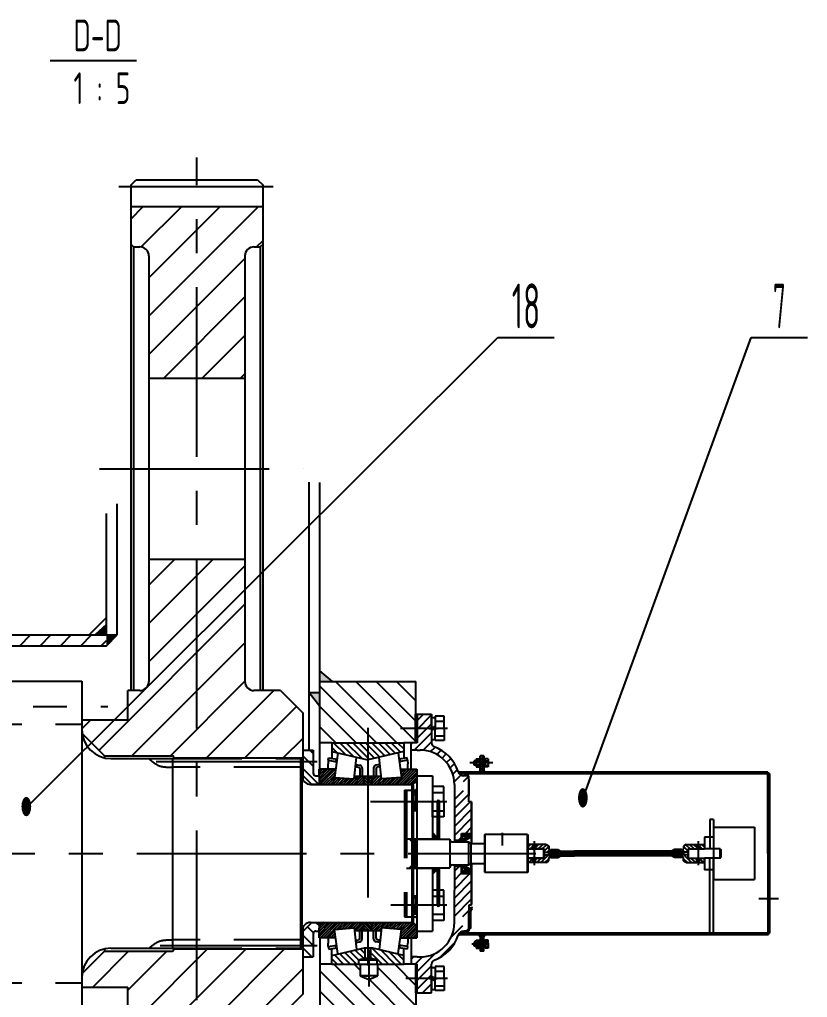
# Model space of a CAD drawing. Header units: millimetres. Extents: x 0 to 6300, y 0 to 4455.
# Drawn here: x 2070 to 2940, y 886 to 1966 of the extents above; entities that cross this region are included whole.
import ezdxf
from ezdxf.enums import TextEntityAlignment as Align

# ---------------------------------------------------------------- set-up
doc = ezdxf.new("R2010")
doc.units = ezdxf.units.MM
doc.header["$LTSCALE"] = 150
for name, pattern in [('F', [0.75, 0.5, -0.25]), ('G', [2, 1.25, -0.25, 0.25, -0.25]), ('K', [2.5, 1.25, -0.25, 0.25, -0.25, 0.25, -0.25])]:
    doc.linetypes.add(name, pattern=pattern)
for name, color, linetype in [('01', 7, 'Continuous'), ('02', 1, 'Continuous'), ('04', 2, 'F'), ('05', 142, 'G'), ('07', 6, 'K'), ('11', 3, 'Continuous')]:
    doc.layers.add(name, color=color, linetype=linetype)
doc.styles.get("Standard").update_dxf_attribs({"font": 'isocp', "width": 0.707, "bigfont": 'intecad.shx'})
pattern_1 = [(135, (1163.216, 206.8997), (-3.535534, -3.535534), [])]
pattern_2 = [(45, (1137.037, 305.007), (-4.490128, 4.490128), []), (45, (1136.4756, 305.5685), (-4.490128, 4.490128), []), (45, (1135.914, 306.13), (-4.490128, 4.490128), []), (45, (1134.2305, 307.8136), (-4.490128, 4.490128), [])]
pattern_3 = [(45, (2248.5774, 536.9656), (-2.828427, 2.828427), [])]

# ---------------------------------------------------------------- blocks, each defined once
blk = doc.blocks.new('*U19')
at = {"layer": '01'}
for p, q in [((-12.2, 4.1), (-12.2, 0)), ((0, 4.1), (-12.2, 4.1)), ((-12.2, 0), (0, 0)), ((0, 0), (-2.4, 4.1)), ((0, 4.1), (2.4, 0)), ((0, 4.1), (12.2, 4.1)), ((12.2, 0), (0, 0)), ((12.2, 4.1), (12.2, 0))]:
    blk.add_line(p, q, dxfattribs=at)
at = {"layer": '05'}
blk.add_line((0, 6.2), (0, -2.1), dxfattribs=at)

msp = doc.modelspace()

# ---------------------------------------------------------------- hatches: boundary and pattern name
at = {"layer": '01'}
for points in [[(2153.3, 1286.1), (2165.5, 1286.1), (2165.5, 1297.4)], [(2177.5, 1286.1), (2165.5, 1286.1), (2165.5, 1274.1)], [(2898.2, 1132.6), (2896.2, 1134.6), (2896.2, 1132.6)], [(2555.6, 954.6), (2555.6, 956.6, 0.098965), (2554.3, 954.4, -0.004645), (2554.1, 953.6)], [(2555.6, 954.6), (2555.6, 956.6, 0.098965), (2554.3, 954.4, -0.004645), (2554.1, 953.6)], [(2896.2, 954.6), (2898.2, 956.6), (2896.2, 956.6)]]:
    msp.add_hatch(color=256, dxfattribs=at).paths.add_polyline_path(points)
h = msp.add_hatch(color=256, dxfattribs=at)
h.paths.add_polyline_path([(2401.5, 1222.6), (2389.5, 1222.6), (2401.5, 1207.3)])
h.paths.add_polyline_path([(2401.5, 1246.5), (2401.5, 1234.6), (2415.2, 1234.6)])
h = msp.add_hatch(color=256, dxfattribs=at)
h.paths.add_polyline_path([(2578.6, 1136.3), (2576.9, 1134.6), (2578.6, 1134.6)])
h.paths.add_polyline_path([(2582.6, 1136.3), (2582.6, 1134.6), (2584.1, 1134.6)])
h = msp.add_hatch(color=256, dxfattribs=at)
h.paths.add_polyline_path([(2578.6, 953), (2576.9, 954.6), (2578.6, 954.6)])
h.paths.add_polyline_path([(2582.6, 952.9), (2582.6, 954.6), (2584.1, 954.6)])
at = {"layer": '02'}
h = msp.add_hatch(dxfattribs=at)
h.set_pattern_fill('LINE', color=256, scale=5, angle=45, style=0)
h.set_pattern_definition([(45, (-3582.15, -3345.197), (-11.22532, 11.22532), [])])
h.paths.add_polyline_path([(1883, 1286.1), (1826.5, 1286.1), (1826.5, 1274.1), (1883, 1274.1)])
h.paths.add_polyline_path([(1902.5, 1286.1), (1886.5, 1286.1), (1883, 1286.1), (1883, 1274.1), (1902.5, 1274.1)])
h.paths.add_polyline_path([(2165.5, 1286.1), (2049, 1286.1), (2049, 1274.1), (2165.5, 1274.1)])
h.paths.add_polyline_path([(2049, 1286.1), (2029.5, 1286.1), (2029.5, 1274.1), (2049, 1274.1)])
at = {"layer": '02', "linetype": 'Continuous'}
h = msp.add_hatch(dxfattribs=at)
h.set_pattern_fill('LINE', color=1, scale=5, angle=135, style=0)
h.set_pattern_definition([(135, (-1041.744, 137.661), (-11.22532, -11.22532), [])])
h.paths.add_polyline_path([(1798.7, 1171.6, -0.414214), (1799.5, 1170.8), (1799.5, 1163.6), (1814.5, 1163.6), (1814.5, 1247.6), (1672.5, 1247.6), (1672.5, 1173.1), (1674, 1171.6)])
h.paths.add_polyline_path([(1756, 904.6), (1743.5, 899.4), (1731, 904.6), (1731, 917.6), (1674, 917.6), (1672.5, 916.1), (1672.5, 841.6), (1814.5, 841.6), (1814.5, 925.6), (1799.5, 925.6), (1799.5, 918.4, -0.414214), (1798.7, 917.6), (1756, 917.6)])
h.paths.add_polyline_path([(2507.5, 854.6), (2507.5, 921.1), (2506, 922.6), (2465, 922.6), (2465, 909.6), (2455.5, 905.5), (2446, 909.6), (2446, 922.6), (2401.5, 922.6), (2401.5, 854.6)])
h.paths.add_polyline_path([(2506, 1166.6), (2507.5, 1168.1), (2507.5, 1234.6), (2401.5, 1234.6), (2401.5, 1166.6)])
h = msp.add_hatch(dxfattribs=at)
h.set_pattern_fill('_USER', color=1, scale=7, angle=45, style=0, pattern_type=0)
h.set_pattern_definition([(45, (1137.037, 305.007), (-4.949747, 4.949747), [])])
h.paths.add_polyline_path([(2524.7, 1198.6), (2508.7, 1198.6), (2508.7, 1166.9), (2502.3, 1166.9), (2502.3, 1158.9), (2508.7, 1158.9), (2512, 1158.9, -0.388969), (2549.9, 1124.2), (2565.9, 1124.2), (2565.9, 1130.4), (2560.5, 1130.4, -0.323836), (2554.3, 1134.8, 0.227312), (2527.6, 1162.6, -0.312664), (2524.7, 1166.8)])
h.paths.add_polyline_path([(2569, 1100.7), (2569, 1101.8), (2565.9, 1101.8), (2565.9, 1114.2), (2550, 1114.2), (2550, 1058.9), (2558, 1058.9), (2558, 1066.8), (2569, 1066.8)])
h.paths.add_polyline_path([(2569, 1022.4), (2558, 1022.4), (2558, 1030.3), (2550, 1030.3), (2550, 1004.1), (2550, 975), (2565.9, 975), (2565.9, 987.5), (2569, 987.5)])
h.paths.add_polyline_path([(2554.3, 954.4, -0.323836), (2560.5, 958.9), (2565.9, 958.9), (2565.9, 965), (2549.9, 965, -0.388969), (2512, 930.3), (2508.7, 930.3), (2502.3, 930.3), (2502.3, 922.4), (2508.7, 922.4), (2508.7, 890.6), (2524.7, 890.6), (2524.7, 922.4, -0.312664), (2527.6, 926.6, 0.227312)])
h = msp.add_hatch(color=1, dxfattribs=at)
h.paths.add_polyline_path([(2507.1, 1166.9), (2508.7, 1166.9), (2508.7, 1182.7), (2507.1, 1182.7)])
h.paths.add_polyline_path([(2507.1, 1182.7), (2508.7, 1182.7), (2508.7, 1198.6), (2507.1, 1198.6)])
h.paths.add_polyline_path([(2507.1, 890.6), (2508.7, 890.6), (2508.7, 906.5), (2507.1, 906.5)])
h.paths.add_polyline_path([(2508.7, 922.4), (2507.1, 922.4), (2507.1, 906.5), (2508.7, 906.5)])
msp.add_hatch(color=1, dxfattribs=at).paths.add_polyline_path([(2507.1, 1182.7), (2508.7, 1182.7), (2508.7, 1198.6), (2507.1, 1198.6)])
h = msp.add_hatch(dxfattribs=at)
h.set_pattern_fill('_USER', color=1, scale=10, angle=135, style=0, pattern_type=0)
h.set_pattern_definition([(135, (1137.037, 305.007), (-7.07107, -7.07107), [])])
h.paths.add_polyline_path([(2383, 1130.4), (2392.5, 1120.9), (2400.5, 1120.9), (2400.5, 1130.4), (2397.1, 1130.4, -0.414214), (2394.1, 1133.4), (2394.1, 1146.2), (2383, 1146.2)])
h.paths.add_polyline_path([(2383, 1146.2), (2394.1, 1146.2), (2394.1, 1158.9), (2383, 1158.9)])
h.paths.add_polyline_path([(2394.1, 955.9, -0.414214), (2397.1, 958.9), (2400.5, 958.9), (2400.5, 968.4), (2392.5, 968.4), (2383, 958.9), (2383, 943), (2394.1, 943)])
h.paths.add_polyline_path([(2394.1, 943), (2383, 943), (2383, 930.3), (2394.1, 930.3)])
at = {"layer": '02'}
h = msp.add_hatch(color=256, dxfattribs=at)
h.paths.add_polyline_path([(2410.7, 941.8), (2411.2, 938.8), (2419.4, 940.2), (2419, 943.2)])
h.paths.add_polyline_path([(2497.8, 938.8), (2498.3, 941.8), (2489.9, 943.2), (2489.5, 940.2)])
h.paths.add_polyline_path([(2498.3, 1147.5), (2497.8, 1150.4), (2489.5, 1149), (2489.9, 1146)])
h.paths.add_polyline_path([(2411.2, 1150.4), (2410.7, 1147.5), (2419, 1146), (2419.4, 1149)])
h.paths.add_polyline_path([(2448.1, 1139.2, 0.364625), (2445.7, 1142.1), (2442.1, 1142.7), (2441.7, 1140.2), (2444.2, 1139.8, -0.368121), (2445.5, 1138.3), (2445.5, 1129.9), (2448.1, 1129.9)])
h.paths.add_polyline_path([(2460.8, 1129.9), (2463.4, 1129.9), (2463.4, 1138.3, -0.368121), (2464.7, 1139.8), (2467.3, 1140.2), (2466.8, 1142.7), (2463.3, 1142.1, 0.364625), (2460.8, 1139.2)])
h.paths.add_polyline_path([(2448.1, 950.1), (2448.1, 959.4), (2445.5, 959.4), (2445.5, 950.9, -0.368121), (2444.2, 949.4), (2441.7, 949), (2442.1, 946.5), (2445.7, 947.1, 0.364625)])
h.paths.add_polyline_path([(2463.4, 950.9), (2463.4, 959.4), (2460.8, 959.4), (2460.8, 950.1, 0.364625), (2463.3, 947.1), (2466.8, 946.5), (2467.3, 949), (2464.7, 949.4, -0.368121)])
h = msp.add_hatch(dxfattribs=at)
h.set_pattern_fill('_USER', color=256, scale=2, angle=45, style=0, pattern_type=0)
h.set_pattern_definition([(45, (-4493.057, -2351.3325), (-1.41421356, 1.41421356), [])])
h.paths.add_polyline_path([(2580.6, 1142.6), (2578.6, 1142.6), (2578.6, 1134.6), (2580.6, 1134.6)])
h.paths.add_polyline_path([(2580.6, 1150.6), (2578.6, 1150.6), (2578.6, 1142.6), (2580.6, 1142.6)])
h.paths.add_polyline_path([(2580.6, 954.6), (2578.6, 954.6), (2578.6, 946.6), (2580.6, 946.6)])
h.paths.add_polyline_path([(2580.6, 946.6), (2578.6, 946.6), (2578.6, 938.6), (2580.6, 938.6)])
h = msp.add_hatch(dxfattribs=at)
h.set_pattern_fill('_USER', color=256, scale=2, angle=135, style=0, pattern_type=0)
h.set_pattern_definition([(135, (-4493.057, -2351.3325), (-1.41421356, -1.41421356), [])])
h.paths.add_polyline_path([(2582.6, 946.6), (2580.6, 946.6), (2580.6, 954.6), (2582.6, 954.6)])
h.paths.add_polyline_path([(2582.6, 938.6), (2580.6, 938.6), (2580.6, 946.6), (2582.6, 946.6)])
h.paths.add_polyline_path([(2582.6, 1134.6), (2580.6, 1134.6), (2580.6, 1142.6), (2582.6, 1142.6)])
h.paths.add_polyline_path([(2582.6, 1142.6), (2580.6, 1142.6), (2580.6, 1150.6), (2582.6, 1150.6)])
at = {"layer": '02', "linetype": 'Continuous'}
h = msp.add_hatch(dxfattribs=at)
h.set_pattern_fill('_USER', color=1, scale=2, angle=45, style=0, pattern_type=0)
h.set_pattern_definition([(45, (570.4306, 305.0072), (-1.4142136, 1.4142136), [])])
h.paths.add_polyline_path([(2450, 1120.8), (2450, 1129.9), (2439.7, 1129.9), (2439.4, 1126.9), (2417.4, 1128.7), (2418.7, 1137.6), (2400.5, 1137.6), (2400.5, 1127.2, 0.414214), (2406.9, 1120.8)])
h.paths.add_polyline_path([(2501.9, 1120.8, 0.414214), (2508.4, 1127.3), (2508.4, 1130.4), (2508.4, 1137.6), (2490.2, 1137.6), (2491.5, 1128.7), (2469.6, 1126.9), (2469.2, 1129.9), (2458.9, 1129.9), (2458.9, 1120.8)])
h.paths.add_polyline_path([(2439.4, 962.4), (2439.7, 959.4), (2450, 959.4), (2450, 968.4), (2406.9, 968.4, 0.414214), (2400.5, 962), (2400.5, 951.6), (2418.7, 951.6), (2417.4, 960.5)])
h.paths.add_polyline_path([(2491.5, 960.5), (2490.2, 951.6), (2508.4, 951.6), (2508.4, 961.9, 0.414214), (2501.9, 968.4), (2458.9, 968.4), (2458.9, 959.4), (2469.2, 959.4), (2469.6, 962.4)])
at = {"layer": '02'}
h = msp.add_hatch(dxfattribs=at)
h.set_pattern_fill('_USER', color=256, scale=5, angle=135, style=0, pattern_type=0)
h.set_pattern_definition([(135, (-4493.057, -2351.3325), (-3.535534, -3.535534), [])])
h.paths.add_polyline_path([(2580.6, 1132.6), (2580.6, 1134.6), (2555.6, 1134.6), (2555.6, 1132.6)])
h = msp.add_hatch(dxfattribs=at)
h.set_pattern_fill('_USER', color=256, scale=4, angle=45, style=0, pattern_type=0)
h.set_pattern_definition(pattern_3)
h.paths.add_polyline_path([(2580.6, 1134.6), (2580.6, 1132.6), (2896.2, 1132.6), (2896.2, 1134.6)])
at = {"layer": '02', "linetype": 'Continuous'}
h = msp.add_hatch(dxfattribs=at)
h.set_pattern_fill('_USER', color=1, scale=2, angle=135, style=0, pattern_type=0)
h.set_pattern_definition([(135, (2018.9457, -82.8001), (-1.4142136, -1.4142136), [])])
h.paths.add_polyline_path([(2450, 1129.9), (2450, 1120.8), (2458.9, 1120.8), (2458.9, 1129.9)])
h.paths.add_polyline_path([(2458.9, 959.4), (2458.9, 968.4), (2450, 968.4), (2450, 959.4)])
at = {"layer": '02'}
h = msp.add_hatch(dxfattribs=at)
h.set_pattern_fill('_USER', color=256, scale=4, angle=135, style=0, pattern_type=0)
h.set_pattern_definition([(135, (-4343.057, -2351.3325), (-2.8284271, -2.8284271), [])])
h.paths.add_polyline_path([(2898.2, 1132.6), (2896.2, 1132.6), (2896.2, 1044.6), (2898.2, 1044.6)])
h.paths.add_polyline_path([(2898.2, 1044.6), (2896.2, 1044.6), (2896.2, 956.6), (2898.2, 956.6)])
at = {"layer": '02', "linetype": 'Continuous'}
h = msp.add_hatch(color=1, dxfattribs=at)
h.paths.add_polyline_path([(2506.4, 1060.9), (2504.5, 1060.9), (2504.5, 1056.2), (2506.4, 1054.2)])
h.paths.add_polyline_path([(2504.5, 1060.9), (2503, 1060.9), (2503, 1057.8), (2504.5, 1056.2)])
h.paths.add_polyline_path([(2503, 1057.8), (2503, 1060.9), (2500, 1060.9)])
h = msp.add_hatch(color=1, dxfattribs=at)
h.paths.add_polyline_path([(2526, 1060.6), (2527.9, 1060.6), (2527.9, 1065.2), (2526, 1067.3)])
h.paths.add_polyline_path([(2527.9, 1060.6), (2529.4, 1060.6), (2529.4, 1063.7), (2527.9, 1065.2)])
h.paths.add_polyline_path([(2529.4, 1063.7), (2529.4, 1060.6), (2532.4, 1060.6)])
h = msp.add_hatch(dxfattribs=at)
h.set_pattern_fill('PLASTI', color=1, angle=45, style=0)
h.set_pattern_definition(pattern_2)
h.paths.add_polyline_path([(2558, 1066.8), (2558, 1057.3), (2558.5, 1057.3), (2558.5, 1066.2), (2568.5, 1066.2), (2568.5, 1062.7), (2568.5, 1055.8, 0.037404), (2568.8, 1055.7), (2569, 1055.7), (2569, 1066.8)])
at = {"layer": '02'}
h = msp.add_hatch(dxfattribs=at)
h.set_pattern_fill('ANSI31', color=256, scale=0.726, style=0)
h.set_pattern_definition([(45, (1547.11665, 542.78569), (-0.0641699404, 0.0641699404), [])])
h.paths.add_polyline_path([(2563.2, 1062.7), (2558.5, 1059.5), (2560, 1057.8), (2568.5, 1062.7), (2568.5, 1066.2), (2558.5, 1066.2), (2558.5, 1064)])
at = {"layer": '02', "linetype": 'Continuous'}
h = msp.add_hatch(dxfattribs=at)
h.set_pattern_fill('ANSI31', color=1, style=0)
h.set_pattern_definition([(45, (3103.717, 832.7494), (-2.245064, 2.245064), [])])
h.paths.add_polyline_path([(2639.7, 1054.6), (2639.7, 1049.6), (2649.2, 1049.6), (2649.2, 1046.2), (2664.2, 1046.2), (2664.2, 1048), (2656.2, 1048, -0.414214), (2654.2, 1050), (2654.2, 1052.6), (2651.2, 1054.6)])
h.paths.add_polyline_path([(2639.7, 1039.6), (2639.7, 1034.6), (2651.2, 1034.6), (2654.2, 1036.6), (2654.2, 1039.3, -0.414214), (2656.2, 1041.3), (2664.2, 1041.3), (2664.2, 1043), (2649.2, 1043), (2649.2, 1039.6)])
h.paths.add_polyline_path([(2631.2, 1034.6), (2636.7, 1034.6), (2636.7, 1039.6), (2631.2, 1039.6)])
h.paths.add_polyline_path([(2631.2, 1054.6), (2631.2, 1049.6), (2636.7, 1049.6), (2636.7, 1054.6)])
h.paths.add_polyline_path([(2636.7, 1049.6, 0.040596), (2637.1, 1049.4), (2637.1, 1054.4, -0.040596), (2636.7, 1054.6)])
h.paths.add_polyline_path([(2639.7, 1054.6, -0.040596), (2639.3, 1054.4), (2639.3, 1049.4, 0.040596), (2639.7, 1049.6)])
h.paths.add_polyline_path([(2637.1, 1039.8, 0.040596), (2636.7, 1039.6), (2636.7, 1034.6, -0.040596), (2637.1, 1034.8)])
h.paths.add_polyline_path([(2639.3, 1034.8, -0.040596), (2639.7, 1034.6), (2639.7, 1039.6, 0.040596), (2639.3, 1039.8)])
h = msp.add_hatch(dxfattribs=at)
h.set_pattern_fill('ANGLE', color=1, scale=0.1, angle=45, style=0)
h.set_pattern_definition([(45, (3527.39286, -50.7124), (-0.4939141, 0.4939141), [0.508, -0.1905]), (135, (3527.39286, -50.7124), (-0.4939141, -0.4939141), [0.508, -0.1905])])
h.paths.add_polyline_path([(2656.2, 1049), (2656.2, 1048), (2664.2, 1048), (2667.5, 1046.2), (2682.4, 1046.2), (2682.4, 1046.2), (2789.8, 1046.2), (2793.2, 1048), (2801.2, 1048), (2801.2, 1049), (2793.2, 1049), (2789.7, 1047.2), (2682.7, 1047.2), (2682.7, 1047.2), (2667.6, 1047.2), (2664.2, 1049)])
h.paths.add_polyline_path([(2789.7, 1042), (2793.2, 1040.3), (2801.2, 1040.3), (2801.2, 1041.3), (2793.2, 1041.3), (2789.8, 1043), (2682.7, 1043), (2682.7, 1043), (2667.5, 1043), (2664.2, 1041.3), (2656.2, 1041.3), (2656.2, 1040.3), (2664.2, 1040.3), (2667.6, 1042), (2682.4, 1042), (2682.4, 1042)])
h = msp.add_hatch(dxfattribs=at)
h.set_pattern_fill('ANSI31', color=1, style=0)
h.set_pattern_definition([(135, (2353.6244, 832.7536), (2.245064, 2.245064), [])])
h.paths.add_polyline_path([(2806.1, 1054.6), (2803.2, 1052.6), (2803.2, 1050, -0.414214), (2801.2, 1048), (2793.2, 1048), (2793.2, 1046.2), (2808.2, 1046.2), (2808.2, 1049.6), (2817.7, 1049.6), (2817.7, 1054.6)])
h.paths.add_polyline_path([(2808.2, 1039.6), (2808.2, 1043), (2793.2, 1043), (2793.2, 1041.3), (2801.2, 1041.3, -0.414214), (2803.2, 1039.3), (2803.2, 1036.6), (2806.1, 1034.6), (2817.7, 1034.6), (2817.7, 1039.6)])
h.paths.add_polyline_path([(2826.2, 1039.6), (2820.7, 1039.6), (2820.7, 1034.6), (2826.2, 1034.6)])
h.paths.add_polyline_path([(2820.7, 1054.6), (2820.7, 1049.6), (2826.2, 1049.6), (2826.2, 1054.6)])
h.paths.add_polyline_path([(2820.7, 1054.6, -0.040596), (2820.3, 1054.4), (2820.3, 1049.4, 0.040596), (2820.7, 1049.6)])
h.paths.add_polyline_path([(2817.7, 1049.6, 0.040596), (2818.1, 1049.4), (2818.1, 1054.4, -0.040596), (2817.7, 1054.6)])
h.paths.add_polyline_path([(2820.3, 1034.8, -0.040596), (2820.7, 1034.6), (2820.7, 1039.6, 0.040596), (2820.3, 1039.8)])
h.paths.add_polyline_path([(2818.1, 1039.8, 0.040596), (2817.7, 1039.6), (2817.7, 1034.6, -0.040596), (2818.1, 1034.8)])
at = {"layer": '02'}
h = msp.add_hatch(dxfattribs=at)
h.set_pattern_fill('ANSI31', color=256, scale=0.1, style=0)
h.set_pattern_definition([(45, (3527.39286, -50.71243), (-0.2245064, 0.2245064), [])])
h.paths.add_polyline_path([(2654.2, 1044.6), (2654.2, 1043), (2682.4, 1043), (2682.4, 1043), (2803.2, 1043), (2803.2, 1044.6)])
h.paths.add_polyline_path([(2682.7, 1046.2), (2654.2, 1046.2), (2654.2, 1044.6), (2803.2, 1044.6), (2803.2, 1044.6), (2803.2, 1046.2), (2682.7, 1046.2)])
at = {"layer": '02', "linetype": 'Continuous'}
h = msp.add_hatch(color=1, dxfattribs=at)
h.paths.add_polyline_path([(2506.4, 1028.4), (2504.5, 1028.4), (2504.5, 1033), (2506.4, 1035)])
h.paths.add_polyline_path([(2504.5, 1028.4), (2503, 1028.4), (2503, 1031.4), (2504.5, 1033)])
h.paths.add_polyline_path([(2503, 1031.4), (2503, 1028.4), (2500, 1028.4)])
h = msp.add_hatch(color=1, dxfattribs=at)
h.paths.add_polyline_path([(2526, 1028.6), (2527.9, 1028.6), (2527.9, 1024), (2526, 1022)])
h.paths.add_polyline_path([(2527.9, 1028.6), (2529.4, 1028.6), (2529.4, 1025.5), (2527.9, 1024)])
h.paths.add_polyline_path([(2529.4, 1025.5), (2529.4, 1028.6), (2532.4, 1028.6)])
h = msp.add_hatch(dxfattribs=at)
h.set_pattern_fill('PLASTI', color=1, angle=45, style=0)
h.set_pattern_definition(pattern_2)
h.paths.add_polyline_path([(2568.5, 1023.1), (2558.5, 1023.1), (2558.5, 1031.9), (2558, 1031.9), (2558, 1022.4), (2569, 1022.4), (2569, 1033.5), (2568.8, 1033.5, 0.037404), (2568.5, 1033.5)])
at = {"layer": '02'}
h = msp.add_hatch(dxfattribs=at)
h.set_pattern_fill('ANSI31', color=256, scale=0.726, style=0)
h.set_pattern_definition([(315, (1547.11665, 1546.4452), (-0.0641699404, -0.0641699404), [])])
h.paths.add_polyline_path([(2563.2, 1026.5), (2558.5, 1029.8), (2560, 1031.5), (2568.5, 1026.5), (2568.5, 1023.1), (2558.5, 1023.1), (2558.5, 1025.3)])
h = msp.add_hatch(dxfattribs=at)
h.set_pattern_fill('_USER', color=256, scale=4, angle=135, style=0, pattern_type=0)
h.set_pattern_definition([(135, (-4493.057, -2351.3325), (-2.8284271, -2.8284271), [])])
h.paths.add_polyline_path([(2555.6, 956.6), (2555.6, 954.6), (2580.6, 954.6), (2580.6, 956.6)])
h = msp.add_hatch(dxfattribs=at)
h.set_pattern_fill('_USER', color=256, scale=4, angle=45, style=0, pattern_type=0)
h.set_pattern_definition(pattern_3)
h.paths.add_polyline_path([(2896.2, 954.6), (2896.2, 956.6), (2580.6, 956.6), (2580.6, 954.6)])
at = {"layer": '11', "linetype": 'Continuous'}
h = msp.add_hatch(dxfattribs=at)
h.set_pattern_fill('_USER', color=3, scale=30, angle=45, style=0, pattern_type=0)
h.set_pattern_definition([(45, (1163.216, 206.9), (-21.2132, 21.2132), [])])
h.paths.add_polyline_path([(2265.5, 1759.1), (2192.5, 1759.1), (2192.5, 1717.6), (2195.5, 1714.6), (2202.5, 1714.6, -0.414214), (2212.5, 1704.6), (2212.5, 1569.6), (2265.5, 1569.6)])
h.paths.add_polyline_path([(2318.6, 1704.6, -0.414214), (2328.6, 1714.6), (2335.6, 1714.6), (2338.6, 1717.6), (2338.6, 1759.1), (2265.5, 1759.1), (2265.5, 1569.6), (2318.6, 1569.6)])
h.paths.add_polyline_path([(2265.5, 1369.6), (2212.5, 1369.6), (2212.5, 1234.6, -0.414214), (2202.5, 1224.6), (2189.3, 1224.6), (2189.3, 1192.1), (2138.5, 1192.1), (2138.5, 1181.4, 0.031803), (2138.7, 1177.3), (2163.5, 1152.6), (2238.1, 1152.6, -0.414214), (2240.1, 1150.6), (2240.1, 1150.1), (2265.5, 1150.1)])
h.paths.add_polyline_path([(2318.6, 1234.6), (2318.6, 1369.6), (2265.5, 1369.6), (2265.5, 1150.1), (2383, 1150.1), (2383, 1199.6), (2358, 1224.6), (2328.6, 1224.6, -0.414214)])
h.paths.add_polyline_path([(2265.5, 939.2), (2240.1, 939.2), (2240.1, 938.7, -0.414214), (2238.1, 936.7), (2163.5, 936.7), (2138.7, 911.9, 0.031803), (2138.5, 907.9), (2138.5, 897.1), (2189.3, 897.1), (2189.3, 864.6), (2202.5, 864.6, -0.414214), (2212.5, 854.6), (2212.5, 719.6), (2265.5, 719.6)])
h.paths.add_polyline_path([(2328.6, 864.6), (2358, 864.6), (2383, 889.6), (2383, 939.2), (2265.5, 939.2), (2265.5, 719.6), (2318.6, 719.6), (2318.6, 854.6, -0.414214)])
h.paths.add_polyline_path([(2265.5, 519.6), (2212.5, 519.6), (2212.5, 384.6, -0.414214), (2202.5, 374.6), (2195.5, 374.6), (2192.5, 371.6), (2192.5, 330.2), (2265.5, 330.2)])
h.paths.add_polyline_path([(2265.5, 330.2), (2338.6, 330.2), (2338.6, 371.6), (2335.6, 374.6), (2328.6, 374.6, -0.414214), (2318.6, 384.6), (2318.6, 519.6), (2265.5, 519.6)])
h = msp.add_hatch(dxfattribs=at)
h.set_pattern_fill('_USER', color=3, scale=5, angle=135, style=0, pattern_type=0)
h.set_pattern_definition(pattern_1)
h.paths.add_polyline_path([(2414.7, 1166.9), (2414.7, 1157.2), (2454.5, 1148.2), (2454.5, 1166.9)])
h.paths.add_polyline_path([(2494, 1157.2), (2494, 1166.9), (2454.5, 1166.9), (2454.5, 1148.2)])
h = msp.add_hatch(dxfattribs=at)
h.set_pattern_fill('_USER', color=3, scale=5, angle=135, style=0, pattern_type=0)
h.set_pattern_definition(pattern_1)
h.paths.add_polyline_path([(2414.7, 932), (2414.7, 922.4), (2444.3, 922.4), (2444.3, 927.3), (2450.4, 929.1), (2451.5, 929.1), (2451.5, 940.4), (2450.5, 940.4)])
h.paths.add_polyline_path([(2458.5, 940.4), (2457.5, 940.4), (2457.5, 929.1), (2458.5, 929.1), (2464.6, 927.3), (2464.6, 922.4), (2494, 922.4), (2494, 932)])

# ---------------------------------------------------------------- linework, layer by layer
for p, q in [((1884.5, 1234.9), (2138.5, 1234.9)), ((2138.5, 1234.9), (2138.5, 854.4)), ((2414.7, 1166.9), (2414.7, 1150.3)), ((2414.7, 1166.9), (2494, 1166.9)), ((2494, 1166.9), (2494, 1150.2)), ((2383, 1158.9), (2394.1, 1158.9)), ((2394.1, 1158.9), (2394.1, 1133.4)), ((2414.7, 1157.2), (2454.5, 1148.2)), ((2494, 1157.2), (2454.5, 1148.2)), ((2170.5, 1149.4), (2240.1, 1149.4)), ((2380, 1149.4), (2380, 939.9)), ((2380, 1149.4), (2381.5, 1148.5)), ((2381.5, 1148.5), (2381.5, 940.7)), ((2411.2, 1150.4), (2420.3, 1148.9)), ((2421.2, 1155.3), (2417.4, 1128.7)), ((2439.4, 1126.9), (2442, 1150.8)), ((2469.6, 1126.9), (2466.9, 1150.8)), ((2487.7, 1155.3), (2491.5, 1128.7)), ((2497.8, 1150.4), (2488.6, 1148.9)), ((2418.7, 1137.6), (2400.5, 1137.6)), ((2440.8, 1140.3), (2444.2, 1139.8)), ((2441.1, 1142.9), (2445.7, 1142.1)), ((2442.1, 1142.7), (2441.7, 1140.2)), ((2445.5, 1138.3), (2445.5, 1129.9)), ((2448.1, 1139.2), (2448.1, 1129.9)), ((2460.8, 1139.2), (2460.8, 1129.9)), ((2467.8, 1142.9), (2463.3, 1142.1)), ((2463.4, 1138.3), (2463.4, 1129.9)), ((2468.1, 1140.3), (2464.7, 1139.8)), ((2466.8, 1142.7), (2467.3, 1140.2)), ((2490.2, 1137.6), (2508.4, 1137.6)), ((2383, 1130.4), (2392.5, 1120.9)), ((2397.1, 1130.4), (2400.5, 1130.4)), ((2400.5, 1130.4), (2400.5, 1120.9)), ((2417.4, 1128.7), (2439.4, 1126.9)), ((2439.7, 1129.9), (2469.2, 1129.9)), ((2450, 1129.9), (2450, 1120.9)), ((2458.9, 1129.9), (2458.9, 1120.9)), ((2491.5, 1128.7), (2469.6, 1126.9)), ((2391, 1120.9), (2503, 1120.9)), ((2400.5, 1120.9), (2392.5, 1120.9)), ((2503, 1120.9), (2503, 968.4)), ((2503, 1120.9), (2504.5, 1120)), ((2504.5, 1120), (2504.5, 969.2)), ((2383, 958.9), (2392.5, 968.4)), ((2391, 968.4), (2503, 968.4)), ((2400.5, 968.4), (2400.5, 958.9)), ((2400.5, 951.6), (2400.5, 962)), ((2417.4, 960.5), (2439.4, 962.4)), ((2439.4, 962.4), (2442, 938.6)), ((2450, 959.4), (2450, 968.4)), ((2458.9, 959.4), (2458.9, 968.4)), ((2469.6, 962.4), (2467, 938.5)), ((2491.5, 960.5), (2469.6, 962.4)), ((2503, 968.4), (2504.5, 969.2)), ((2394.1, 955.9), (2394.1, 930.3)), ((2397.1, 958.9), (2400.5, 958.9)), ((2418.7, 951.6), (2400.5, 951.6)), ((2421.2, 934), (2417.4, 960.5)), ((2439.7, 959.4), (2469.2, 959.4)), ((2445.5, 950.9), (2445.5, 959.4)), ((2448.1, 950.1), (2448.1, 959.4)), ((2460.8, 950.1), (2460.8, 959.4)), ((2463.4, 950.9), (2463.4, 959.4)), ((2487.7, 934), (2491.5, 960.5)), ((2490.2, 951.6), (2508.4, 951.6)), ((2170.5, 939.9), (2240.1, 939.9)), ((2380, 939.9), (2381.5, 940.7)), ((2411.2, 938.8), (2420.3, 940.4)), ((2414.7, 932), (2450.5, 940.4)), ((2440.8, 948.9), (2444.2, 949.4)), ((2441.1, 946.3), (2445.7, 947.1)), ((2442.1, 946.5), (2441.7, 949)), ((2450.5, 940.4), (2458.5, 940.4)), ((2451.5, 929.1), (2451.5, 940.4)), ((2457.5, 929.1), (2457.5, 940.4)), ((2494, 932), (2458.5, 940.4)), ((2467.8, 946.3), (2463.3, 947.1)), ((2468.1, 948.9), (2464.7, 949.4)), ((2466.8, 946.5), (2467.3, 949)), ((2497.8, 938.8), (2488.6, 940.4)), ((2383, 930.3), (2394.1, 930.3)), ((2414.7, 922.4), (2414.7, 939)), ((2444.3, 927.3), (2450.4, 929.1)), ((2450.4, 929.1), (2458.5, 929.1)), ((2458.5, 929.1), (2464.6, 927.3)), ((2494, 922.4), (2494, 939)), ((2414.7, 922.4), (2494, 922.4)), ((2414.7, 922.4), (2494, 922.4)), ((2414.7, 922.4), (2494, 922.4)), ((2444.3, 927.3), (2464.6, 927.3)), ((2444.3, 922.4), (2444.3, 927.3)), ((2464.6, 922.4), (2464.6, 927.3))]:
    msp.add_line(p, q)
for centre, radius, start, end in [((2170.5, 1181.4), 32, 180, 270), ((2444, 1138.3), 1.5, 0, 80.8389), ((2445.1, 1139.2), 3, 0, 80.1324), ((2463.8, 1139.2), 3, 99.8676, 180), ((2464.9, 1138.3), 1.5, 99.1611, 180), ((2391, 1130.4), 9.5, 180, 270), ((2397.1, 1133.4), 3, 180, 270), ((2406.9, 1127.2), 6.4, 180, 262.8334), ((2501.9, 1127.3), 6.5, 277.1112, 0), ((2391, 958.9), 9.5, 90, 180), ((2406.9, 962), 6.4, 97.1666, 180), ((2502, 962), 6.4, 0, 82.8334), ((2397.1, 955.9), 3, 90, 180), ((2444, 950.9), 1.5, 279.1611, 0), ((2464.9, 950.9), 1.5, 180, 260.8389), ((2170.5, 907.9), 32, 90, 180), ((2445.1, 950.1), 3, 279.8676, 0), ((2463.8, 950.1), 3, 180, 260.1324)]:
    msp.add_arc(centre, radius, start, end)
at = {"layer": '01'}
for p, q in [((2103.3, 1920.4), (2198.9, 1920.4)), ((2195.5, 1714.6), (2195.5, 1224.6)), ((2335.6, 1714.6), (2335.6, 1224.6)), ((2212.5, 1569.6), (2318.6, 1569.6)), ((2389.5, 1158.9), (2389.5, 1454.8)), ((2401.5, 1137.6), (2401.5, 1454.3)), ((2177.5, 1286.1), (2177.5, 1430.7)), ((2165.5, 1286.1), (2165.5, 1420.2)), ((2212.5, 1369.6), (2318.6, 1369.6)), ((2146.5, 1286.1), (2165.5, 1305.1)), ((2165.5, 1297.4), (2153.3, 1286.1)), ((1826.5, 1286.1), (2177.5, 1286.1)), ((2165.5, 1274.1), (2177.5, 1286.1)), ((1814.5, 1274.1), (2165.5, 1274.1)), ((2415.2, 1234.6), (2401.5, 1246.5)), ((2401.5, 1234.6), (2507.5, 1234.6)), ((2507.5, 1168.1), (2507.5, 1234.6)), ((2389.5, 1222.6), (2401.5, 1207.3)), ((2389.5, 1222.6), (2401.5, 1222.6)), ((2507.1, 1166.9), (2507.1, 1198.6)), ((2507.1, 1198.6), (2524.7, 1198.6)), ((2508.7, 1198.6), (2508.7, 1166.9)), ((2524.7, 1198.6), (2524.7, 1166.8)), ((2528.8, 1196.1), (2528.8, 1182.7)), ((2538.8, 1196.1), (2528.8, 1196.1)), ((2528.8, 1190.7), (2538.8, 1190.7)), ((2538.8, 1182.7), (2538.8, 1196.1)), ((2163.5, 1152.6), (2138.5, 1177.6)), ((2528.8, 1169.3), (2528.8, 1182.7)), ((2538.8, 1182.7), (2538.8, 1169.3)), ((2414.7, 1166.9), (2401.5, 1166.9)), ((2508.7, 1166.9), (2494, 1166.9)), ((2502.3, 1137.6), (2502.3, 1166.9)), ((2528.8, 1174.7), (2538.8, 1174.7)), ((2538.8, 1169.3), (2528.8, 1169.3)), ((2508.7, 1158.9), (2502.3, 1158.9)), ((2508.7, 1158.9), (2512, 1158.9)), ((2163.5, 1152.6), (2163.5, 1150.1)), ((2571.9, 1142.1), (2571.9, 1147.1)), ((2578.6, 1147.1), (2571.9, 1147.1)), ((2573.9, 1149), (2573.9, 1140.2)), ((2573.9, 1149), (2578.6, 1149)), ((2573.9, 1147.1), (2578.6, 1147.1)), ((2578.6, 1134.6), (2578.6, 1152.6)), ((2582.6, 1152.6), (2578.6, 1152.6)), ((2580.6, 1152.6), (2580.6, 1132.6)), ((2582.6, 1152.6), (2582.6, 1134.6)), ((2583.9, 1148.5), (2582.6, 1148.5)), ((2583.9, 1146.6), (2582.6, 1146.6)), ((2582.6, 1144.6), (2583.9, 1145.4)), ((2587.4, 1149), (2583.9, 1149)), ((2583.9, 1140.2), (2583.9, 1149)), ((2583.9, 1147.1), (2587.4, 1147.1)), ((2587.4, 1149), (2587.4, 1140.2)), ((2554.1, 1135.6), (2555.6, 1134.6)), ((2554.1, 1135.6), (2555.6, 1134.6)), ((2896.2, 1134.6), (2555.6, 1134.6)), ((2578.6, 1142.1), (2571.9, 1142.1)), ((2573.9, 1142.1), (2578.6, 1142.1)), ((2573.9, 1140.2), (2578.6, 1140.2)), ((2576.9, 1134.6), (2578.6, 1136.3)), ((2583.9, 1144.6), (2582.6, 1143.9)), ((2583.9, 1142.6), (2582.6, 1142.6)), ((2583.9, 1140.8), (2582.6, 1140.8)), ((2582.6, 1136.3), (2584.1, 1134.6)), ((2583.9, 1142.1), (2587.4, 1142.1)), ((2587.4, 1140.2), (2583.9, 1140.2)), ((2896.2, 1044.6), (2896.2, 1134.6)), ((2896.2, 1134.6), (2898.2, 1132.6)), ((2508.4, 1130.4), (2525.9, 1130.4)), ((2898.2, 1132.6), (2555.6, 1132.6)), ((2565.9, 1101.8), (2565.9, 1130.4)), ((2565.9, 1101.8), (2565.9, 1130.4)), ((2566, 1126.2), (2566, 1108.2)), ((2898.2, 1132.6), (2898.2, 956.6)), ((2504.5, 1114.4), (2506.9, 1114.4)), ((2525.9, 1118.5), (2525.9, 1101.8)), ((2538.4, 1118.5), (2525.9, 1118.5)), ((2538.4, 1101.8), (2538.4, 1118.5)), ((2550, 1120.9), (2550, 1057.3)), ((2508.4, 1111.8), (2504.5, 1111.8)), ((2506.9, 1111.8), (2506.9, 1101.8)), ((2506.9, 1091.8), (2506.9, 1101.8)), ((2525.9, 1111.8), (2538.4, 1111.8)), ((2525.9, 1085), (2525.9, 1101.8)), ((2530.9, 1101.8), (2530.9, 1060.6)), ((2533.4, 1060.6), (2533.4, 1101.8)), ((2538.4, 1101.8), (2538.4, 1085)), ((2569, 1101.8), (2565.9, 1101.8)), ((2569, 1101.8), (2565.9, 1101.8)), ((2569, 1101.8), (2569, 1055.7)), ((2569, 1101.8), (2569, 1055.7)), ((2508.4, 1091.8), (2504.5, 1091.8)), ((2525.9, 1091.8), (2530.9, 1091.8)), ((2533.4, 1091.8), (2538.4, 1091.8)), ((2569, 1055.7), (2569, 1100.7)), ((2569, 1055.7), (2569, 1100.7)), ((2530.9, 1085), (2525.9, 1085)), ((2538.4, 1085), (2533.4, 1085)), ((2836.2, 1082.1), (2832.2, 1082.1)), ((2836.2, 1082.1), (2836.2, 1049.6)), ((2525.9, 1060.6), (2545, 1060.6)), ((2545, 1060.6), (2545, 1028.6)), ((2558, 1058.9), (2550, 1058.9)), ((2558, 1066.8), (2569, 1066.8)), ((2558, 1057.3), (2558, 1066.8)), ((2558.5, 1066.2), (2558.5, 1057.3)), ((2568.5, 1062.7), (2568.5, 1055.8)), ((2583.2, 1065.2), (2583.7, 1065.7)), ((2583.2, 1065.2), (2583.2, 1024)), ((2630.7, 1065.7), (2583.7, 1065.7)), ((2583.7, 1065.7), (2583.7, 1023.5)), ((2630.7, 1065.7), (2631.2, 1065.2)), ((2630.7, 1023.5), (2630.7, 1065.7)), ((2631.2, 1065.2), (2631.2, 1024)), ((2548, 1057.3), (2565.6, 1057.3)), ((2565.6, 1057.3), (2565.6, 1031.9)), ((2568, 1055.9), (2568, 1033.3)), ((2568.8, 1055.7), (2583.2, 1055.7)), ((2631.7, 1049.6), (2648.7, 1049.6)), ((2649.2, 1044.6), (2649.2, 1049.1)), ((2651.2, 1054.6), (2654.2, 1052.6)), ((2654.2, 1052.6), (2654.2, 1050)), ((2656.2, 1049), (2664.2, 1049)), ((2656.2, 1048), (2664.2, 1048)), ((2664.2, 1049), (2667.6, 1047.2)), ((2664.2, 1048), (2664.2, 1046.2)), ((2664.2, 1048), (2667.5, 1046.2)), ((2793.2, 1049), (2789.7, 1047.2)), ((2793.2, 1048), (2789.8, 1046.2)), ((2801.2, 1049), (2793.2, 1049)), ((2801.2, 1048), (2793.2, 1048)), ((2793.2, 1048), (2793.2, 1046.2)), ((2806.1, 1054.6), (2803.2, 1052.6)), ((2803.2, 1052.6), (2803.2, 1050)), ((2808.7, 1039.6), (2808.7, 1049.6)), ((2843.7, 1039.6), (2843.7, 1049.6)), ((2843.7, 1049.6), (2844.2, 1049.1)), ((2844.2, 1049.1), (2844.2, 1040.1)), ((2631.7, 1039.6), (2648.7, 1039.6)), ((2649.2, 1044.6), (2649.2, 1040.1)), ((2654.2, 1036.6), (2654.2, 1039.3)), ((2656.2, 1041.3), (2664.2, 1041.3)), ((2656.2, 1040.3), (2664.2, 1040.3)), ((2664.2, 1041.3), (2667.5, 1043)), ((2664.2, 1041.3), (2664.2, 1043)), ((2664.2, 1040.3), (2667.6, 1042)), ((2793.2, 1040.3), (2789.7, 1042)), ((2793.2, 1041.3), (2789.8, 1043)), ((2793.2, 1041.3), (2793.2, 1043)), ((2801.2, 1041.3), (2793.2, 1041.3)), ((2801.2, 1040.3), (2793.2, 1040.3)), ((2803.2, 1036.6), (2803.2, 1039.3)), ((2836.2, 956.6), (2836.2, 1039.6)), ((2843.7, 1039.6), (2844.2, 1040.1)), ((2896.2, 1044.6), (2896.2, 954.6)), ((2525.9, 1028.6), (2545, 1028.6)), ((2530.9, 1028.6), (2530.9, 987.5)), ((2533.4, 987.5), (2533.4, 1028.6)), ((2548, 1031.9), (2565.6, 1031.9)), ((2550, 1031.9), (2550, 1004.1)), ((2558, 1030.3), (2550, 1030.3)), ((2558.5, 1023.1), (2558.5, 1031.9)), ((2568.5, 1023.1), (2568.5, 1033.5)), ((2568.8, 1033.5), (2583.2, 1033.5)), ((2569, 987.5), (2569, 1033.5)), ((2569, 1033.5), (2569, 988.5)), ((2569, 1033.5), (2569, 988.5)), ((2569, 987.5), (2569, 1033.5)), ((2651.2, 1034.6), (2654.2, 1036.6)), ((2806.1, 1034.6), (2803.2, 1036.6)), ((2558, 1022.4), (2569, 1022.4)), ((2630.7, 1023.5), (2583.7, 1023.5)), ((2630.7, 1023.5), (2631.2, 1024)), ((2508.4, 997.5), (2504.5, 997.5)), ((2506.9, 997.5), (2506.9, 987.5)), ((2530.9, 1004.2), (2525.9, 1004.2)), ((2525.9, 997.5), (2530.9, 997.5)), ((2538.4, 1004.2), (2533.4, 1004.2)), ((2533.4, 997.5), (2538.4, 997.5)), ((2538.4, 987.5), (2538.4, 1004.2)), ((2550, 968.3), (2550, 1004.1)), ((2506.9, 977.5), (2506.9, 987.5)), ((2538.4, 987.5), (2538.4, 970.7)), ((2565.9, 987.5), (2565.9, 958.9)), ((2569, 987.5), (2565.9, 987.5)), ((2569, 987.5), (2565.9, 987.5)), ((2565.9, 987.5), (2565.9, 958.9)), ((2508.4, 977.5), (2504.5, 977.5)), ((2504.5, 974.8), (2506.9, 974.8)), ((2525.9, 977.5), (2538.4, 977.5)), ((2566, 961.6), (2566, 981)), ((2566, 961.6), (2566, 981)), ((2568, 961.6), (2568, 981)), ((2538.4, 970.7), (2525.9, 970.7)), ((2568, 961.6), (2566, 961.6)), ((2401.5, 951.6), (2401.5, 790.6)), ((2502.3, 951.6), (2502.3, 922.4)), ((2508.4, 958.9), (2525.9, 958.9)), ((2554.1, 953.6), (2555.6, 954.6)), ((2554.1, 953.6), (2555.6, 954.6)), ((2555.6, 956.6), (2555.6, 954.6)), ((2898.2, 956.6), (2555.6, 956.6)), ((2555.6, 956.6), (2555.6, 954.6)), ((2896.2, 954.6), (2555.6, 954.6)), ((2576.9, 954.6), (2578.6, 953)), ((2578.6, 954.6), (2578.6, 936.6)), ((2580.6, 936.6), (2580.6, 956.6)), ((2582.6, 936.6), (2582.6, 954.6)), ((2582.6, 952.9), (2584.1, 954.6)), ((2896.2, 954.6), (2898.2, 956.6)), ((2571.9, 947.1), (2571.9, 944.6)), ((2578.6, 947.1), (2571.9, 947.1)), ((2571.9, 942.1), (2571.9, 944.6)), ((2578.6, 942.1), (2571.9, 942.1)), ((2573.9, 944.6), (2573.9, 949)), ((2573.9, 949), (2578.6, 949)), ((2573.9, 947.1), (2578.6, 947.1)), ((2573.9, 944.6), (2573.9, 940.2)), ((2573.9, 942.1), (2578.6, 942.1)), ((2573.9, 940.2), (2578.6, 940.2)), ((2578.6, 949), (2578.6, 944.6)), ((2578.6, 949), (2578.6, 944.6)), ((2578.6, 940.2), (2578.6, 944.6)), ((2578.6, 940.2), (2578.6, 944.6)), ((2583.9, 948.5), (2582.6, 948.5)), ((2582.6, 948.5), (2582.6, 944.6)), ((2583.9, 946.6), (2582.6, 946.6)), ((2582.6, 944.6), (2583.9, 943.9)), ((2582.6, 940.8), (2582.6, 944.6)), ((2583.9, 942.6), (2582.6, 942.6)), ((2583.9, 940.8), (2582.6, 940.8)), ((2583.9, 949), (2583.9, 944.6)), ((2587.4, 949), (2583.9, 949)), ((2583.9, 944.6), (2583.9, 948.5)), ((2583.9, 948.4), (2583.9, 944.6)), ((2583.9, 947.1), (2587.4, 947.1)), ((2583.9, 940.2), (2583.9, 944.6)), ((2583.9, 944.6), (2583.9, 940.8)), ((2583.9, 940.8), (2583.9, 944.6)), ((2583.9, 942.1), (2587.4, 942.1)), ((2587.4, 940.2), (2583.9, 940.2)), ((2587.4, 944.6), (2587.4, 949)), ((2587.4, 944.6), (2587.4, 940.2)), ((2163.5, 936.7), (2138.5, 911.7)), ((2163.5, 939.1), (2163.5, 936.7)), ((2508.4, 930.3), (2502.3, 930.3)), ((2508.7, 930.3), (2502.3, 930.3)), ((2508.7, 930.3), (2512, 930.3)), ((2582.6, 936.6), (2578.6, 936.6)), ((2414.7, 922.4), (2401.5, 922.4)), ((2508.7, 922.4), (2494, 922.4)), ((2507.1, 922.4), (2507.1, 890.6)), ((2507.5, 922.4), (2507.5, 854.6)), ((2508.7, 890.6), (2508.7, 922.4)), ((2524.7, 890.6), (2524.7, 922.4)), ((2528.8, 919.9), (2528.8, 906.5)), ((2538.8, 919.9), (2528.8, 919.9)), ((2538.8, 906.5), (2538.8, 919.9)), ((2446, 909.6), (2455.5, 905.5)), ((2455.5, 905.5), (2465, 909.6)), ((2528.8, 914.5), (2538.8, 914.5)), ((2528.8, 893.1), (2528.8, 906.5)), ((2528.8, 898.5), (2538.8, 898.5)), ((2538.8, 906.5), (2538.8, 893.1)), ((2507.1, 890.6), (2524.7, 890.6)), ((2538.8, 893.1), (2528.8, 893.1))]:
    msp.add_line(p, q, dxfattribs=at)
at = {"layer": '01', "color": 7, "linetype": 'Continuous'}
for p, q in [((2192.5, 1782.7), (2198.5, 1788.7)), ((2192.5, 1782.7), (2192.5, 1224.6)), ((2198.5, 1788.7), (2332.6, 1788.7)), ((2332.6, 1788.7), (2338.6, 1782.7)), ((2338.6, 1224.6), (2338.6, 1782.7)), ((2192.5, 1759.1), (2338.6, 1759.1)), ((2195.5, 1714.6), (2192.5, 1717.6)), ((2338.6, 1717.6), (2335.6, 1714.6)), ((2195.5, 1714.6), (2202.5, 1714.6)), ((2328.6, 1714.6), (2335.6, 1714.6)), ((2212.5, 1704.6), (2212.5, 1234.6)), ((2318.6, 1704.6), (2318.6, 1234.6)), ((2189.3, 1192.1), (2189.3, 1224.6)), ((2202.5, 1224.6), (2189.3, 1224.6)), ((2358, 1224.6), (2328.6, 1224.6)), ((2358, 1224.6), (2383, 1199.6)), ((2383, 1125.2), (2383, 1199.6)), ((2138.5, 1192.1), (2138.5, 897.1)), ((2138.5, 1192.1), (2189.3, 1192.1)), ((2163.5, 1152.6), (2238.1, 1152.6)), ((2240.1, 1150.6), (2240.1, 1149.4)), ((2240.1, 1150.1), (2383, 1150.1)), ((2410.7, 1147.5), (2410.5, 1143.7)), ((2498.3, 1147.5), (2498.4, 1143.7)), ((2400.5, 1130.4), (2400.5, 1137.6)), ((2410.5, 1137.6), (2410.5, 1143.7)), ((2498.4, 1137.6), (2498.4, 1143.7)), ((2508.4, 1137.6), (2508.4, 951.6)), ((2508.4, 1130.4), (2508.4, 1115.9)), ((2525.9, 1130.4), (2525.9, 1060.6)), ((2565.9, 1130.4), (2560.5, 1130.4)), ((2565.9, 1130.4), (2560.5, 1130.4)), ((2832.2, 1082.1), (2832.2, 1049.6)), ((2558.5, 1066.2), (2568.5, 1066.2)), ((2563.2, 1062.7), (2558.5, 1064)), ((2558.5, 1059.5), (2563.2, 1062.7)), ((2568.5, 1062.7), (2560, 1057.8)), ((2568.5, 1066.2), (2568.5, 1062.7)), ((2630.7, 1065.7), (2583.7, 1065.7)), ((2630.7, 1023.5), (2630.7, 1065.7)), ((2630.7, 1065.7), (2631.2, 1065.2)), ((2631.2, 1065.2), (2631.2, 1024)), ((2565.6, 1057.3), (2568, 1055.9)), ((2631.2, 1054.6), (2631.2, 1044.6)), ((2636.7, 1054.6), (2631.2, 1054.6)), ((2636.7, 1049.6), (2631.2, 1049.6)), ((2637.1, 1054.4), (2637.1, 1049.4)), ((2639.3, 1054.4), (2639.3, 1049.4)), ((2651.2, 1054.6), (2639.7, 1054.6)), ((2649.2, 1049.6), (2639.7, 1049.6)), ((2649.2, 1049.6), (2649.2, 1044.6)), ((2656.2, 1048), (2656.2, 1049)), ((2801.2, 1048), (2801.2, 1049)), ((2806.1, 1054.6), (2817.7, 1054.6)), ((2808.2, 1049.1), (2808.7, 1049.6)), ((2808.2, 1049.6), (2808.2, 1044.6)), ((2808.2, 1049.6), (2819.2, 1049.6)), ((2818.1, 1054.4), (2818.1, 1049.6)), ((2819.2, 1049.6), (2826.2, 1049.6)), ((2820.3, 1054.4), (2820.3, 1049.6)), ((2820.7, 1054.6), (2826.2, 1054.6)), ((2826.2, 1054.6), (2826.2, 1049.6)), ((2843.7, 1049.6), (2826.2, 1049.6)), ((2631.2, 1034.6), (2631.2, 1044.6)), ((2636.7, 1039.6), (2631.2, 1039.6)), ((2637.1, 1034.8), (2637.1, 1039.8)), ((2639.3, 1034.8), (2639.3, 1039.8)), ((2649.2, 1039.6), (2639.7, 1039.6)), ((2649.2, 1046.2), (2682.7, 1046.2)), ((2649.2, 1039.6), (2649.2, 1044.6)), ((2649.2, 1043), (2682.7, 1043)), ((2654.2, 1046.2), (2654.2, 1044.6)), ((2654.2, 1043), (2654.2, 1044.6)), ((2656.2, 1041.3), (2656.2, 1040.3)), ((2667.6, 1047.2), (2682.7, 1047.2)), ((2667.6, 1042), (2682.7, 1042)), ((2789.7, 1047.2), (2682.4, 1047.2)), ((2808.2, 1046.2), (2682.4, 1046.2)), ((2808.2, 1043), (2682.4, 1043)), ((2789.7, 1042), (2682.4, 1042)), ((2801.2, 1041.3), (2801.2, 1040.3)), ((2803.2, 1046.2), (2803.2, 1044.6)), ((2803.2, 1043), (2803.2, 1044.6)), ((2808.2, 1039.6), (2808.2, 1044.6)), ((2808.2, 1040.1), (2808.7, 1039.6)), ((2808.2, 1039.6), (2819.2, 1039.6)), ((2818.1, 1034.8), (2818.1, 1039.6)), ((2819.2, 1039.6), (2826.2, 1039.6)), ((2820.3, 1034.8), (2820.3, 1039.6)), ((2843.7, 1039.6), (2826.2, 1039.6)), ((2826.2, 1034.6), (2826.2, 1039.6)), ((2832.2, 956.6), (2832.2, 1039.6)), ((2525.9, 1028.6), (2525.9, 958.9)), ((2558, 1022.4), (2558, 1031.9)), ((2558.5, 1029.8), (2563.2, 1026.5)), ((2563.2, 1026.5), (2558.5, 1025.3)), ((2568.5, 1026.5), (2560, 1031.5)), ((2565.6, 1031.9), (2568, 1033.3)), ((2636.7, 1034.6), (2631.2, 1034.6)), ((2651.2, 1034.6), (2639.7, 1034.6)), ((2806.1, 1034.6), (2817.7, 1034.6)), ((2820.7, 1034.6), (2826.2, 1034.6)), ((2558.5, 1023.1), (2568.5, 1023.1)), ((2630.7, 1023.5), (2583.7, 1023.5)), ((2630.7, 1023.5), (2631.2, 1024)), ((2383, 889.6), (2383, 964)), ((2410.5, 951.6), (2410.5, 945.6)), ((2498.4, 951.6), (2498.4, 945.6)), ((2565.9, 958.9), (2560.5, 958.9)), ((2565.9, 958.9), (2560.5, 958.9)), ((2240.1, 939.9), (2240.1, 938.7)), ((2410.7, 941.8), (2410.5, 945.6)), ((2498.3, 941.8), (2498.4, 945.6)), ((2163.5, 936.7), (2238.1, 936.7)), ((2240.1, 939.2), (2383, 939.2)), ((2446, 922.6), (2446, 909.6)), ((2465, 922.6), (2465, 909.6)), ((2465, 909.6), (2446, 909.6)), ((2446.8, 909.6), (2455.5, 909.6)), ((2464.2, 909.6), (2455.5, 909.6)), ((2138.5, 897.1), (2189.3, 897.1)), ((2189.3, 864.6), (2189.3, 897.1)), ((2383, 889.6), (2358, 864.6))]:
    msp.add_line(p, q, dxfattribs=at)
for centre, radius, start, end in [((2202.5, 1704.6), 10, 0, 90), ((2328.6, 1704.6), 10, 90, 180), ((2202.5, 1234.6), 10, 270, 0), ((2328.6, 1234.6), 10, 180, 270), ((2238.1, 1150.6), 2, 0, 90), ((2238.1, 938.7), 2, 270, 0)]:
    msp.add_arc(centre, radius, start, end, dxfattribs=at)
at = {"layer": '01'}
for centre, radius, start, end in [((2529.2, 1166.8), 4.5, 180, 249.4503), ((2512, 1120.9), 38, 0, 90), ((2512, 1120.9), 44.5, 18.2247, 69.4503), ((2560.5, 1136.9), 6.5, 198.2247, 270), ((2560.5, 1136.9), 6.5, 198.2247, 270), ((2506.9, 1115.9), 1.5, 270, 0), ((2532.2, 1101.8), 1.25, 0, 180), ((2548, 1060.3), 3, 180, 270), ((2568.8, 1057.2), 1.5, 240, 270), ((2631.7, 1050.1), 0.5, 180, 270), ((2638.2, 1057), 2.78, 237.2834, 302.7166), ((2638.2, 1052), 2.78, 237.2834, 302.7166), ((2656.2, 1050), 2, 180, 270), ((2801.2, 1050), 2, 270, 0), ((2819.2, 1057), 2.78, 237.2834, 302.7166), ((2631.7, 1039.1), 0.5, 90, 180), ((2638.2, 1037.3), 2.78, 57.2834, 122.7166), ((2656.2, 1039.3), 2, 90, 180), ((2801.2, 1039.3), 2, 0, 90), ((2548, 1028.9), 3, 90, 180), ((2568.8, 1032), 1.5, 90, 120), ((2638.2, 1032.3), 2.78, 57.2834, 122.7166), ((2819.2, 1032.3), 2.78, 57.2834, 122.7166), ((2532.2, 987.5), 1.25, 180, 0), ((2570, 981), 4, 90, 180), ((2570, 981), 2, 90, 180), ((2506.9, 973.3), 1.5, 0, 90), ((2512, 968.3), 38, 270, 0), ((2512, 968.3), 44.5, 290.5497, 341.7753), ((2560.5, 952.4), 6.5, 90, 161.7753), ((2560.5, 952.4), 6.5, 90, 161.7753), ((2529.2, 922.4), 4.5, 110.5497, 180)]:
    msp.add_arc(centre, radius, start, end, dxfattribs=at)
at = {"layer": '02'}
for p, q in [((2077.1, 1095.4), (2598.1, 1614.6)), ((2598.1, 1614.6), (2660.1, 1614.6)), ((2691.9, 1105), (2878, 1614.6)), ((2878, 1614.6), (2940, 1614.6)), ((2571.9, 1146.1), (2573.9, 1146.1)), ((2571.9, 1143.1), (2573.9, 1143.1)), ((2504.5, 1109.8), (2506.9, 1109.8)), ((2504.5, 1093.8), (2506.9, 1093.8)), ((2504.5, 995.5), (2506.9, 995.5)), ((2504.5, 979.5), (2506.9, 979.5)), ((2571.9, 946.1), (2573.9, 946.1)), ((2571.9, 943.1), (2573.9, 943.1))]:
    msp.add_line(p, q, dxfattribs=at)
at = {"layer": '02', "color": 1, "linetype": 'Continuous'}
for p, q in [((2238.5, 1149.4), (2238.5, 939.9)), ((2410.7, 1147.5), (2411.2, 1150.4)), ((2410.7, 1147.5), (2419.9, 1145.9)), ((2419.4, 1149), (2419, 1146)), ((2498.3, 1147.5), (2489, 1145.9)), ((2489.5, 1149), (2489.9, 1146)), ((2498.3, 1147.5), (2497.8, 1150.4)), ((2500, 1060.9), (2506.4, 1054.2)), ((2532.4, 1060.6), (2526, 1067.3)), ((2636.7, 1054.6), (2636.7, 1049.6)), ((2639.7, 1054.6), (2639.7, 1049.6)), ((2817.7, 1054.6), (2817.7, 1049.6)), ((2820.7, 1054.6), (2820.7, 1049.6)), ((2636.7, 1034.6), (2636.7, 1039.6)), ((2639.7, 1034.6), (2639.7, 1039.6)), ((2817.7, 1034.6), (2817.7, 1039.6)), ((2820.7, 1034.6), (2820.7, 1039.6)), ((2500, 1028.4), (2506.4, 1035)), ((2532.4, 1028.6), (2526, 1022)), ((2410.7, 941.8), (2419.9, 943.3)), ((2410.7, 941.8), (2411.2, 938.8)), ((2419.4, 940.2), (2419, 943.2)), ((2498.3, 941.8), (2489, 943.3)), ((2489.5, 940.2), (2489.9, 943.2)), ((2498.3, 941.8), (2497.8, 938.8))]:
    msp.add_line(p, q, dxfattribs=at)
at = {"layer": '04', "color": 2, "linetype": 'F'}
for p, q in [((1884.5, 1187.4), (2138.5, 1187.4)), ((2240.1, 1149.4), (2380, 1149.4)), ((2381.5, 1140.1), (2238.5, 1140.1)), ((2495, 1114.5), (2495, 974.8)), ((2495, 1114.5), (2504.5, 1114.5)), ((2497.2, 1114.4), (2504.5, 1114.4)), ((2497.2, 1060.9), (2525.9, 1060.9)), ((2506.4, 1060.9), (2506.4, 1028.4)), ((2506.4, 1060.6), (2525.9, 1060.6)), ((2497.2, 1028.4), (2525.9, 1028.4)), ((2508.4, 1028.6), (2525.9, 1028.6)), ((2495, 974.8), (2504.5, 974.8)), ((2497.2, 974.8), (2504.5, 974.8)), ((2381.5, 949.1), (2238.5, 949.1)), ((2240.1, 939.9), (2380, 939.9)), ((1884.5, 901.8), (2138.5, 901.8))]:
    msp.add_line(p, q, dxfattribs=at)
at = {"layer": '04'}
for p, q in [((2497.2, 1114.4), (2497.2, 974.8)), ((2898.2, 1005.6), (2896.2, 1005.6)), ((2898.2, 983.6), (2896.2, 983.6))]:
    msp.add_line(p, q, dxfattribs=at)
at = {"layer": '04', "color": 2, "linetype": 'F'}
for points in [[(2212.3, 1149.4), (2225, 1141.2), (2238.5, 1140.1)], [(2212.3, 939.9), (2225, 948), (2238.5, 949.1)]]:
    msp.add_spline(points, degree=3, dxfattribs=at)
at = {"layer": '05'}
for p, q in [((2265.5, 282.6), (2265.5, 1813.5)), ((2179.2, 1781.2), (2349.8, 1781.2)), ((2157.8, 1469.6), (2383, 1469.6)), ((2541.9, 1182.7), (2490.3, 1182.7)), ((2227.1, 1146.2), (2398.3, 1146.2)), ((2592.4, 1144.6), (2566.9, 1144.6)), ((2541.5, 1101.8), (2457.4, 1101.8)), ((2638.2, 1058.2), (2638.2, 1031.6)), ((2819.2, 1058.2), (2819.2, 1031.6)), ((2908.2, 994.6), (2886.2, 994.6)), ((2227.1, 943), (2398.3, 943)), ((2588.5, 944.6), (2569.3, 944.6)), ((2587.8, 944.6), (2569.3, 944.6))]:
    msp.add_line(p, q, dxfattribs=at)
at = {"layer": '05', "color": 4, "linetype": 'G'}
for p, q in [((1859.5, 1207), (2167.3, 1207)), ((2454.5, 1183.4), (2454.5, 917.6)), ((2542.3, 1182.7), (2492.5, 1182.7)), ((2220.6, 1146.2), (2394.1, 1146.2)), ((2541.5, 1101.8), (2479.9, 1101.8)), ((1599, 1044.6), (2639.8, 1044.6)), ((2541.5, 987.5), (2479.9, 987.5)), ((2224.9, 943), (2397.3, 943)), ((2542.3, 906.5), (2496.4, 906.5))]:
    msp.add_line(p, q, dxfattribs=at)
at = {"layer": '05', "linetype": 'F'}
msp.add_line((2603.2, 1053.6), (2603.2, 1067.6), dxfattribs=at)
at = {"layer": '05', "color": 142, "linetype": 'G'}
msp.add_line((2455.5, 938.1), (2455.5, 897.7), dxfattribs=at)
at = {"layer": '07'}
for p, q in [((2836.2, 1073.7), (2881.7, 1073.7)), ((2836.2, 1073.7), (2836.2, 1015.7)), ((2881.7, 1073.7), (2881.7, 1015.7)), ((2826.2, 1062.6), (2826.2, 1049.6)), ((2826.2, 1039.6), (2826.2, 1026.6)), ((2836.2, 1015.7), (2881.7, 1015.7))]:
    msp.add_line(p, q, dxfattribs=at)
at = {"layer": '07', "color": 6, "linetype": 'K'}
for p, q in [((2836.2, 1062.6), (2826.2, 1062.6)), ((2648.7, 1039.6), (2648.7, 1049.6)), ((2648.7, 1049.6), (2649.2, 1049.1)), ((2648.7, 1039.6), (2649.2, 1040.1)), ((2648.7, 1039.6), (2649.2, 1040.1)), ((2836.2, 1026.6), (2826.2, 1026.6))]:
    msp.add_line(p, q, dxfattribs=at)

# ---------------------------------------------------------------- block references
at = {"layer": '01', "rotation": 90}
msp.add_blockref('*U19', (2528.8, 1182.7), dxfattribs=at)
at = {"layer": '01', "xscale": -1, "rotation": 90}
msp.add_blockref('*U19', (2528.8, 906.5), dxfattribs=at)

# ---------------------------------------------------------------- texts
at = {"layer": '02', "width": 0.605172}
for p, p2 in [((2685.9, 1095), (2697.9, 1095)), ((2071.1, 1085.4), (2083.1, 1085.4))]:
    msp.add_text('●', height=20, dxfattribs=at).set_placement(p, p2, align=Align.FIT)
at = {"layer": '11'}
for s, width, p, p2 in [('18', 0.606, (2613.3, 1624.6), (2644.8, 1624.6)), ('7', 0.514182, (2902, 1624.6), (2916, 1624.6))]:
    msp.add_text(s, height=49.5, dxfattribs=dict(at, width=width)).set_placement(p, p2, align=Align.FIT)
at = {"layer": '11', "insert": (2129.2, 1965.7), "char_height": 35, "width": 602.657, "attachment_point": 1}
msp.add_mtext('D-D\\P1 : 5', dxfattribs=at)

doc.saveas('drawing.dxf')
